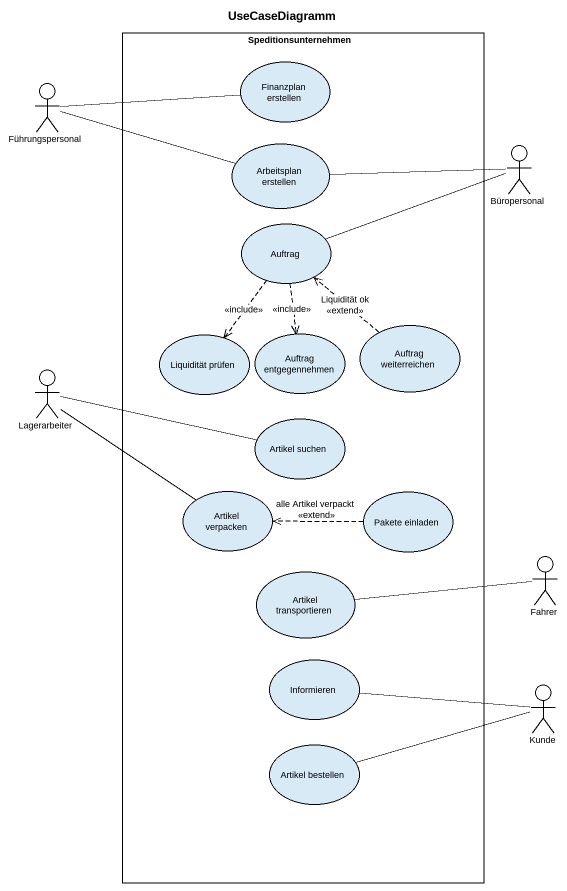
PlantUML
@startuml
title UseCaseDiagramm
rectangle Speditionsunternehmen {
  usecase "Finanzplan erstellen" as Finanzplan_erstellen
  usecase "Arbeitsplan erstellen" as Arbeitsplan_erstellen
  usecase Auftrag
  usecase "Auftrag entgegennehmen" as Auftrag_entgegennehmen
  usecase "Auftrag weiterreichen" as Auftrag_weiterreichen
  usecase "Liquidität prüfen" as Liquidität_prüfen
  usecase "Artikel suchen" as Artikel_suchen
  usecase "Artikel verpacken" as Artikel_verpacken
  usecase "Pakete einladen" as Pakete_einladen
  usecase "Artikel transportieren" as Artikel_transportieren
  usecase Informieren
  usecase "Artikel bestellen" as Artikel_bestellen
}
actor Führungspersonal
actor Büropersonal
actor Lagerarbeiter
actor Fahrer
actor Kunde
Führungspersonal -right- Finanzplan_erstellen
Führungspersonal -right- Arbeitsplan_erstellen
Büropersonal -left- Arbeitsplan_erstellen
Büropersonal -left- Auftrag
Auftrag ..> Auftrag_entgegennehmen : <<include>>
Auftrag ..> Liquidität_prüfen : <<include>>
Auftrag_weiterreichen .up.> Auftrag : Liquidität ok\n<<extend>>
Lagerarbeiter -right- Artikel_suchen
Lagerarbeiter -- Artikel_verpacken
Pakete_einladen .left.> Artikel_verpacken : alle Artikel verpackt\n<<extend>>
Fahrer -left- Artikel_transportieren
Kunde -left- Informieren
Kunde -left- Artikel_bestellen
@enduml
